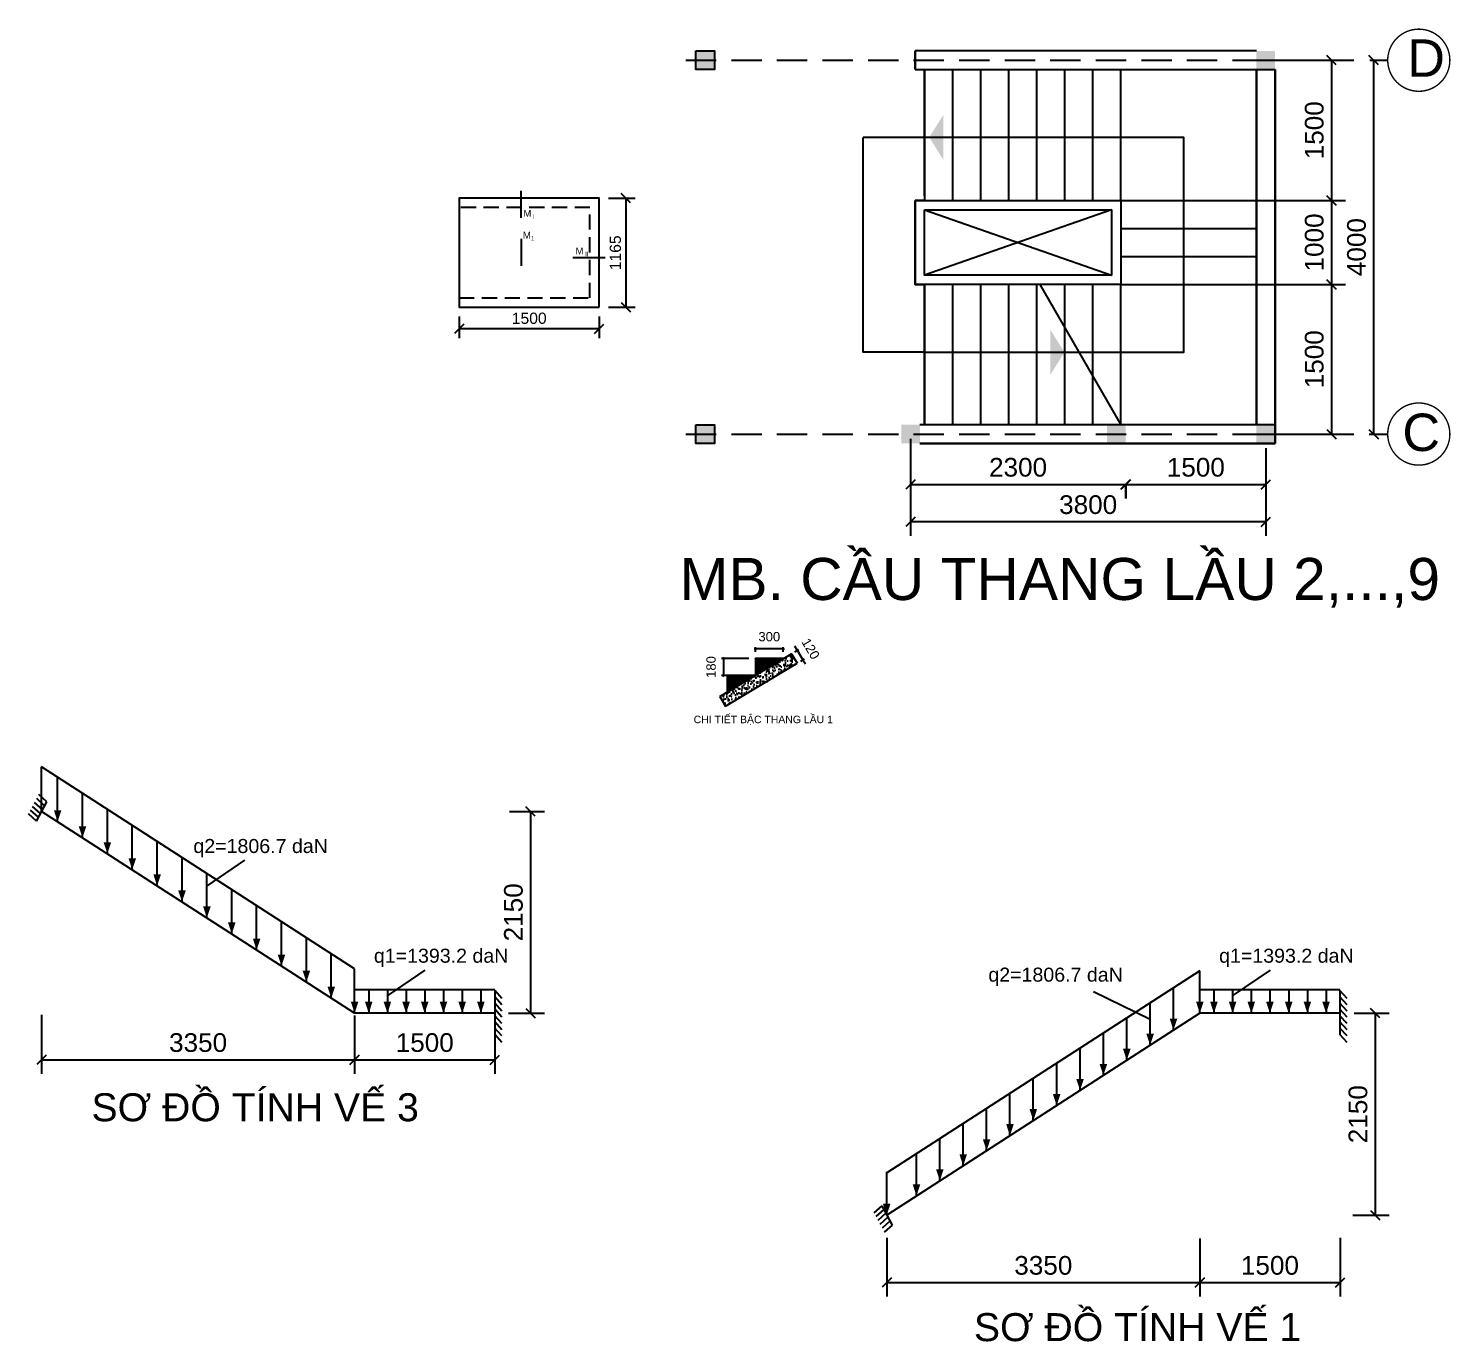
# Model space of a CAD drawing. Extents: x -49137 to 171306, y -3236 to 60448.
# Drawn here: x -49137 to -33920, y 34888 to 48939 of the extents above; entities that cross this region are included whole.
import ezdxf
from ezdxf.enums import TextEntityAlignment as Align

# ---------------------------------------------------------------- set-up
doc = ezdxf.new("R2010")
doc.units = 0
doc.header["$LTSCALE"] = 1300
doc.linetypes.add('HIDDEN', pattern=[0.375, 0.25, -0.125])
doc.layers.get('0').update_dxf_attribs({"linetype": 'CONTINUOUS'})
doc.layers.get('DEFPOINTS').update_dxf_attribs({"linetype": 'CONTINUOUS'})
for name, color, linetype in [('BAO', 3, 'CONTINUOUS'), ('COT', 1, 'CONTINUOUS'), ('RANH', 2, 'CONTINUOUS'), ('TEXT', 7, 'CONTINUOUS'), ('TIM', 6, 'CONTINUOUS')]:
    doc.layers.add(name, color=color, linetype=linetype)
doc.layers.add('TUONG', color=3, linetype='CONTINUOUS', lineweight=30)
doc.styles.add('ghichu', font='VHELVEN.TTF', dxfattribs={"height": 150})
doc.styles.add('V', font='VHELVEN.TTF')
doc.styles.add('VN', font='VHELVEN.TTF')
doc.styles.add('VNI-HELVE', font='VHELVEN.TTF')
doc.dimstyles.new('DIM100S', dxfattribs={"dimscale": 0, "dimtxt": 200, "dimasz": 100, "dimexe": 150, "dimexo": 150, "dimgap": 80, "dimtad": 1, "dimdec": 0, "dimrnd": 50, "dimzin": 0, "dimdsep": 46, "dimtxsty": 'VNI-HELVE', "dimblk1": 'OBLIQUE', "dimblk2": 'OBLIQUE', "dimsah": 1, "dimcen": 0, "dimclrd": 6, "dimclre": 6, "dimclrt": 6, "dimadec": 0, "dimazin": 0, "dimtfac": 1, "dimtdec": 0, "dimtmove": 0, "dimatfit": 3, "dimfxl": 0, "dimtolj": 1, "dimtzin": 0, "dimarcsym": 0})

# ---------------------------------------------------------------- blocks, each defined once
blk = doc.blocks.new('_OBLIQUE')
at = {"color": 0, "linetype": 'ByBlock'}
blk.add_line((-0.5, -0.5), (0.5, 0.5), dxfattribs=at)
blk = doc.blocks.new('*D346')
at = {"layer": 'DEFPOINTS', "color": 0, "linetype": 'Continuous'}
for p in [(-36287, 46199), (-36087, 44599), (-35195, 44599)]:
    blk.add_point(p, dxfattribs=at)
at = {"layer": 'TIM', "color": 6, "linetype": 'Continuous', "lineweight": -2}
for p, q in [((-36137, 46199), (-35045, 46199)), ((-35195, 46199), (-35195, 44599)), ((-35937, 44599), (-35045, 44599))]:
    blk.add_line(p, q, dxfattribs=at)
at = {"layer": 'TIM', "color": 6, "linetype": 'Continuous', "lineweight": -2, "xscale": 100, "yscale": 100, "zscale": 100}
for p, rotation in [((-35195, 46199), 90), ((-35195, 44599), 270)]:
    blk.add_blockref('_OBLIQUE', p, dxfattribs=dict(at, rotation=rotation))
at = {"layer": 'TIM', "color": 6, "linetype": 'Continuous', "insert": (-35378, 45399), "char_height": 200, "attachment_point": 5, "rotation": 90, "style": 'VNI-HELVE'}
blk.add_mtext('\\A1;1500', dxfattribs=at)
blk = doc.blocks.new('*D345')
at = {"layer": 'DEFPOINTS', "color": 0, "linetype": 'Continuous'}
for p in [(-36287, 47099), (-36287, 46199), (-35195, 46199)]:
    blk.add_point(p, dxfattribs=at)
at = {"layer": 'TIM', "color": 6, "linetype": 'Continuous', "lineweight": -2}
for p, q in [((-36137, 47099), (-35045, 47099)), ((-35195, 47099), (-35195, 46199)), ((-36137, 46199), (-35045, 46199))]:
    blk.add_line(p, q, dxfattribs=at)
at = {"layer": 'TIM', "color": 6, "linetype": 'Continuous', "lineweight": -2, "xscale": 100, "yscale": 100, "zscale": 100}
for p, rotation in [((-35195, 47099), 90), ((-35195, 46199), 270)]:
    blk.add_blockref('_OBLIQUE', p, dxfattribs=dict(at, rotation=rotation))
at = {"layer": 'TIM', "color": 6, "linetype": 'Continuous', "insert": (-35378, 46649), "char_height": 200, "attachment_point": 5, "rotation": 90, "style": 'VNI-HELVE'}
blk.add_mtext('\\A1;1000', dxfattribs=at)
blk = doc.blocks.new('*D344')
at = {"layer": 'DEFPOINTS', "color": 0, "linetype": 'Continuous'}
for p in [(-36287, 48599), (-36287, 47099), (-35195, 47099)]:
    blk.add_point(p, dxfattribs=at)
at = {"layer": 'TIM', "color": 6, "linetype": 'Continuous', "lineweight": -2}
for p, q in [((-36137, 48599), (-35045, 48599)), ((-35195, 48599), (-35195, 47099)), ((-36137, 47099), (-35045, 47099))]:
    blk.add_line(p, q, dxfattribs=at)
at = {"layer": 'TIM', "color": 6, "linetype": 'Continuous', "lineweight": -2, "xscale": 100, "yscale": 100, "zscale": 100}
for p, rotation in [((-35195, 48599), 90), ((-35195, 47099), 270)]:
    blk.add_blockref('_OBLIQUE', p, dxfattribs=dict(at, rotation=rotation))
at = {"layer": 'TIM', "color": 6, "linetype": 'Continuous', "insert": (-35378, 47849), "char_height": 200, "attachment_point": 5, "rotation": 90, "style": 'VNI-HELVE'}
blk.add_mtext('\\A1;1500', dxfattribs=at)
blk = doc.blocks.new('*D349')
at = {"layer": 'BAO', "color": 6, "linetype": 'Continuous', "lineweight": -2}
for p, q in [((-37395, 44059), (-35898, 44059)), ((-37395, 44053), (-37395, 43909)), ((-35898, 44053), (-35898, 43909))]:
    blk.add_line(p, q, dxfattribs=at)
at = {"layer": 'DEFPOINTS', "color": 0, "linetype": 'Continuous'}
for p in [(-37395, 44203), (-35898, 44203), (-35898, 44059)]:
    blk.add_point(p, dxfattribs=at)
at = {"layer": 'BAO', "color": 6, "linetype": 'Continuous', "lineweight": -2, "xscale": 100, "yscale": 100, "zscale": 100, "rotation": 180}
blk.add_blockref('_OBLIQUE', (-37395, 44059), dxfattribs=at)
at = {"layer": 'BAO', "color": 6, "linetype": 'Continuous', "lineweight": -2, "xscale": 100, "yscale": 100, "zscale": 100}
blk.add_blockref('_OBLIQUE', (-35898, 44059), dxfattribs=at)
at = {"layer": 'BAO', "color": 6, "linetype": 'Continuous', "insert": (-36646, 44242), "char_height": 200, "attachment_point": 5, "style": 'VNI-HELVE'}
blk.add_mtext('\\A1;1500', dxfattribs=at)
blk = doc.blocks.new('_ARCHTICK')
at = {"color": 0, "linetype": 'ByBlock', "const_width": 0.15}
blk.add_lwpolyline([(-0.5, -0.5), (0.5, 0.5)], dxfattribs=at)
blk = doc.blocks.new('*D348')
at = {"layer": 'BAO', "color": 6, "linetype": 'Continuous', "lineweight": -2}
for p, q in [((-39698, 44549), (-39698, 43909)), ((-39698, 44059), (-37398, 44059)), ((-37398, 44049), (-37398, 43909))]:
    blk.add_line(p, q, dxfattribs=at)
at = {"layer": 'DEFPOINTS', "color": 0, "linetype": 'Continuous'}
for p in [(-39698, 44699), (-37398, 44199), (-37398, 44059)]:
    blk.add_point(p, dxfattribs=at)
at = {"layer": 'BAO', "color": 6, "linetype": 'Continuous', "lineweight": -2, "xscale": 100, "yscale": 100, "zscale": 100, "rotation": 180}
blk.add_blockref('_OBLIQUE', (-39698, 44059), dxfattribs=at)
at = {"layer": 'BAO', "color": 6, "linetype": 'Continuous', "lineweight": -2, "xscale": 100, "yscale": 100, "zscale": 100}
blk.add_blockref('_OBLIQUE', (-37398, 44059), dxfattribs=at)
at = {"layer": 'BAO', "color": 6, "linetype": 'Continuous', "insert": (-38548, 44242), "char_height": 200, "attachment_point": 5, "style": 'VNI-HELVE'}
blk.add_mtext('\\A1;2300', dxfattribs=at)
blk = doc.blocks.new('*D343')
at = {"layer": 'BAO', "color": 6, "linetype": 'Continuous', "lineweight": -2}
for p, q in [((-35898, 44449), (-35898, 43509)), ((-39698, 44199), (-39698, 43509)), ((-35898, 43659), (-39698, 43659))]:
    blk.add_line(p, q, dxfattribs=at)
at = {"layer": 'DEFPOINTS', "color": 0, "linetype": 'Continuous'}
for p in [(-35898, 44599), (-39698, 44349), (-39698, 43659)]:
    blk.add_point(p, dxfattribs=at)
at = {"layer": 'BAO', "color": 6, "linetype": 'Continuous', "lineweight": -2, "xscale": 100, "yscale": 100, "zscale": 100, "rotation": 180}
blk.add_blockref('_OBLIQUE', (-39698, 43659), dxfattribs=at)
at = {"layer": 'BAO', "color": 6, "linetype": 'Continuous', "lineweight": -2, "xscale": 100, "yscale": 100, "zscale": 100}
blk.add_blockref('_OBLIQUE', (-35898, 43659), dxfattribs=at)
at = {"layer": 'BAO', "color": 6, "linetype": 'Continuous', "insert": (-37798, 43842), "char_height": 200, "attachment_point": 5, "style": 'VNI-HELVE'}
blk.add_mtext('\\A1;3800', dxfattribs=at)
blk = doc.blocks.new('*D347')
at = {"layer": 'BAO', "color": 6, "linetype": 'Continuous', "lineweight": -2}
for p, q in [((-34783, 48599), (-34593, 48599)), ((-34743, 48599), (-34743, 44599)), ((-34783, 44599), (-34593, 44599))]:
    blk.add_line(p, q, dxfattribs=at)
at = {"layer": 'DEFPOINTS', "color": 0, "linetype": 'Continuous'}
for p in [(-34933, 48599), (-34933, 44599), (-34743, 44599)]:
    blk.add_point(p, dxfattribs=at)
at = {"layer": 'BAO', "color": 6, "linetype": 'Continuous', "lineweight": -2, "xscale": 100, "yscale": 100, "zscale": 100}
for p, rotation in [((-34743, 48599), 90), ((-34743, 44599), 270)]:
    blk.add_blockref('_OBLIQUE', p, dxfattribs=dict(at, rotation=rotation))
at = {"layer": 'BAO', "color": 6, "linetype": 'Continuous', "insert": (-34926, 46599), "char_height": 200, "attachment_point": 5, "rotation": 90, "style": 'VNI-HELVE'}
blk.add_mtext('\\A1;4000', dxfattribs=at)
blk = doc.blocks.new('_DotSmall')
at = {"color": 0, "linetype": 'ByBlock', "const_width": 0.5}
blk.add_lwpolyline([(-0.0625, 0, 1), (0.0625, 0, 1)], format="xyb", close=True, dxfattribs=at)
blk = doc.blocks.new('*D359')
at = {"layer": 'BAO', "color": 6, "linetype": 'Continuous', "lineweight": -2}
for p, q in [((-40911, 42285), (-40937, 42328)), ((-40936, 42270), (-40894, 42295)), ((-40911, 42285), (-40850, 42182)), ((-40874, 42167), (-40833, 42193)), ((-40850, 42182), (-40824, 42139))]:
    blk.add_line(p, q, dxfattribs=at)
at = {"layer": 'DEFPOINTS', "color": 0, "linetype": 'Continuous'}
for p in [(-40996, 42234), (-40850, 42182), (-40934, 42131)]:
    blk.add_point(p, dxfattribs=at)
at = {"layer": 'BAO', "color": 6, "linetype": 'Continuous', "lineweight": -2, "xscale": 50, "yscale": 50, "zscale": 50}
for p, rotation in [((-40911, 42285), 300.9637565320724), ((-40850, 42182), 120.9637565320724)]:
    blk.add_blockref('_DotSmall', p, dxfattribs=dict(at, rotation=rotation))
at = {"layer": 'BAO', "color": 6, "linetype": 'Continuous', "insert": (-40768, 42301), "char_height": 100, "attachment_point": 5, "rotation": 300.9638, "style": 'VNI-HELVE'}
blk.add_mtext('\\A1;120', dxfattribs=at)
blk = doc.blocks.new('*D360')
at = {"layer": 'BAO', "color": 6, "linetype": 'Continuous', "lineweight": -2}
for p, q in [((-41359, 42267), (-41359, 42319)), ((-41060, 42267), (-41060, 42319)), ((-41060, 42299), (-41359, 42299))]:
    blk.add_line(p, q, dxfattribs=at)
at = {"layer": 'DEFPOINTS', "color": 0, "linetype": 'Continuous'}
for p in [(-41359, 42299), (-41359, 42197), (-41060, 42197)]:
    blk.add_point(p, dxfattribs=at)
at = {"layer": 'BAO', "color": 6, "linetype": 'Continuous', "lineweight": -2, "xscale": 50, "yscale": 50, "zscale": 50, "rotation": 180}
blk.add_blockref('_DotSmall', (-41359, 42299), dxfattribs=at)
at = {"layer": 'BAO', "color": 6, "linetype": 'Continuous', "lineweight": -2, "xscale": 50, "yscale": 50, "zscale": 50}
blk.add_blockref('_DotSmall', (-41060, 42299), dxfattribs=at)
at = {"layer": 'BAO', "color": 6, "linetype": 'Continuous', "insert": (-41210, 42430), "char_height": 100, "attachment_point": 5, "style": 'VNI-HELVE'}
blk.add_mtext('\\A1;300', dxfattribs=at)
blk = doc.blocks.new('*D361')
at = {"layer": 'BAO', "color": 6, "linetype": 'Continuous', "lineweight": -2}
for p, q in [((-41429, 42197), (-41721, 42197)), ((-41701, 42197), (-41701, 42016)), ((-41429, 42016), (-41721, 42016))]:
    blk.add_line(p, q, dxfattribs=at)
at = {"layer": 'DEFPOINTS', "color": 0, "linetype": 'Continuous'}
for p in [(-41359, 42197), (-41701, 42016), (-41359, 42016)]:
    blk.add_point(p, dxfattribs=at)
at = {"layer": 'BAO', "color": 6, "linetype": 'Continuous', "lineweight": -2, "xscale": 50, "yscale": 50, "zscale": 50}
for p, rotation in [((-41701, 42197), 90), ((-41701, 42016), 270)]:
    blk.add_blockref('_DotSmall', p, dxfattribs=dict(at, rotation=rotation))
at = {"layer": 'BAO', "color": 6, "linetype": 'Continuous', "insert": (-41833, 42106), "char_height": 100, "attachment_point": 5, "rotation": 90, "style": 'VNI-HELVE'}
blk.add_mtext('\\A1;180', dxfattribs=at)
blk = doc.blocks.new('*D362')
at = {"layer": 'BAO', "color": 6, "linetype": 'Continuous', "lineweight": -2}
for p, q in [((-39953, 35999), (-39953, 35369)), ((-36603, 35992), (-36603, 35369)), ((-39953, 35519), (-36603, 35519))]:
    blk.add_line(p, q, dxfattribs=at)
at = {"layer": 'DEFPOINTS', "color": 0, "linetype": 'Continuous'}
for p in [(-39953, 36149), (-36603, 36142), (-36603, 35519)]:
    blk.add_point(p, dxfattribs=at)
at = {"layer": 'BAO', "color": 6, "linetype": 'Continuous', "lineweight": -2, "xscale": 100, "yscale": 100, "zscale": 100, "rotation": 180}
blk.add_blockref('_OBLIQUE', (-39953, 35519), dxfattribs=at)
at = {"layer": 'BAO', "color": 6, "linetype": 'Continuous', "lineweight": -2, "xscale": 100, "yscale": 100, "zscale": 100}
blk.add_blockref('_OBLIQUE', (-36603, 35519), dxfattribs=at)
at = {"layer": 'BAO', "color": 6, "linetype": 'Continuous', "insert": (-38278, 35702), "char_height": 200, "attachment_point": 5, "style": 'VNI-HELVE'}
blk.add_mtext('\\A1;3350', dxfattribs=at)
blk = doc.blocks.new('*D363')
at = {"layer": 'BAO', "color": 6, "linetype": 'Continuous', "lineweight": -2}
for p, q in [((-36603, 35992), (-36603, 35369)), ((-35103, 35999), (-35103, 35369)), ((-36603, 35519), (-35103, 35519))]:
    blk.add_line(p, q, dxfattribs=at)
at = {"layer": 'DEFPOINTS', "color": 0, "linetype": 'Continuous'}
for p in [(-36603, 36142), (-35103, 36149), (-35103, 35519)]:
    blk.add_point(p, dxfattribs=at)
at = {"layer": 'BAO', "color": 6, "linetype": 'Continuous', "lineweight": -2, "xscale": 100, "yscale": 100, "zscale": 100, "rotation": 180}
blk.add_blockref('_OBLIQUE', (-36603, 35519), dxfattribs=at)
at = {"layer": 'BAO', "color": 6, "linetype": 'Continuous', "lineweight": -2, "xscale": 100, "yscale": 100, "zscale": 100}
blk.add_blockref('_OBLIQUE', (-35103, 35519), dxfattribs=at)
at = {"layer": 'BAO', "color": 6, "linetype": 'Continuous', "insert": (-35853, 35702), "char_height": 200, "attachment_point": 5, "style": 'VNI-HELVE'}
blk.add_mtext('\\A1;1500', dxfattribs=at)
blk = doc.blocks.new('*D364')
at = {"layer": 'BAO', "color": 6, "linetype": 'Continuous', "lineweight": -2}
for p, q in [((-34953, 38401), (-34577, 38401)), ((-34727, 38401), (-34727, 36241)), ((-34965, 36241), (-34577, 36241))]:
    blk.add_line(p, q, dxfattribs=at)
at = {"layer": 'DEFPOINTS', "color": 0, "linetype": 'Continuous'}
for p in [(-35103, 38401), (-35115, 36241), (-34727, 36241)]:
    blk.add_point(p, dxfattribs=at)
at = {"layer": 'BAO', "color": 6, "linetype": 'Continuous', "lineweight": -2, "xscale": 100, "yscale": 100, "zscale": 100}
for p, rotation in [((-34727, 38401), 90), ((-34727, 36241), 270)]:
    blk.add_blockref('_OBLIQUE', p, dxfattribs=dict(at, rotation=rotation))
at = {"layer": 'BAO', "color": 6, "linetype": 'Continuous', "insert": (-34910, 37321), "char_height": 200, "attachment_point": 5, "rotation": 90, "style": 'VNI-HELVE'}
blk.add_mtext('\\A1;2150', dxfattribs=at)
blk = doc.blocks.new('*D365')
at = {"layer": 'BAO', "color": 6, "linetype": 'Continuous', "lineweight": -2}
for p, q in [((-48997, 38383), (-48997, 37753)), ((-45647, 38376), (-45647, 37753)), ((-48997, 37903), (-45647, 37903))]:
    blk.add_line(p, q, dxfattribs=at)
at = {"layer": 'DEFPOINTS', "color": 0, "linetype": 'Continuous'}
for p in [(-48997, 38533), (-45647, 38526), (-45647, 37903)]:
    blk.add_point(p, dxfattribs=at)
at = {"layer": 'BAO', "color": 6, "linetype": 'Continuous', "lineweight": -2, "xscale": 100, "yscale": 100, "zscale": 100, "rotation": 180}
blk.add_blockref('_OBLIQUE', (-48997, 37903), dxfattribs=at)
at = {"layer": 'BAO', "color": 6, "linetype": 'Continuous', "lineweight": -2, "xscale": 100, "yscale": 100, "zscale": 100}
blk.add_blockref('_OBLIQUE', (-45647, 37903), dxfattribs=at)
at = {"layer": 'BAO', "color": 6, "linetype": 'Continuous', "insert": (-47322, 38086), "char_height": 200, "attachment_point": 5, "style": 'VNI-HELVE'}
blk.add_mtext('\\A1;3350', dxfattribs=at)
blk = doc.blocks.new('*D367')
at = {"layer": 'BAO', "color": 6, "linetype": 'Continuous', "lineweight": -2}
for p, q in [((-43990, 40561), (-43614, 40561)), ((-43764, 40561), (-43764, 38401)), ((-44002, 38401), (-43614, 38401))]:
    blk.add_line(p, q, dxfattribs=at)
at = {"layer": 'DEFPOINTS', "color": 0, "linetype": 'Continuous'}
for p in [(-44140, 40561), (-44152, 38401), (-43764, 38401)]:
    blk.add_point(p, dxfattribs=at)
at = {"layer": 'BAO', "color": 6, "linetype": 'Continuous', "lineweight": -2, "xscale": 100, "yscale": 100, "zscale": 100}
for p, rotation in [((-43764, 40561), 90), ((-43764, 38401), 270)]:
    blk.add_blockref('_OBLIQUE', p, dxfattribs=dict(at, rotation=rotation))
at = {"layer": 'BAO', "color": 6, "linetype": 'Continuous', "insert": (-43947, 39481), "char_height": 200, "attachment_point": 5, "rotation": 90, "style": 'VNI-HELVE'}
blk.add_mtext('\\A1;2150', dxfattribs=at)
blk = doc.blocks.new('*D366')
at = {"layer": 'BAO', "color": 6, "linetype": 'Continuous', "lineweight": -2}
for p, q in [((-45647, 38376), (-45647, 37753)), ((-44147, 38383), (-44147, 37753)), ((-45647, 37903), (-44147, 37903))]:
    blk.add_line(p, q, dxfattribs=at)
at = {"layer": 'DEFPOINTS', "color": 0, "linetype": 'Continuous'}
for p in [(-45647, 38526), (-44147, 38533), (-44147, 37903)]:
    blk.add_point(p, dxfattribs=at)
at = {"layer": 'BAO', "color": 6, "linetype": 'Continuous', "lineweight": -2, "xscale": 100, "yscale": 100, "zscale": 100, "rotation": 180}
blk.add_blockref('_OBLIQUE', (-45647, 37903), dxfattribs=at)
at = {"layer": 'BAO', "color": 6, "linetype": 'Continuous', "lineweight": -2, "xscale": 100, "yscale": 100, "zscale": 100}
blk.add_blockref('_OBLIQUE', (-44147, 37903), dxfattribs=at)
at = {"layer": 'BAO', "color": 6, "linetype": 'Continuous', "insert": (-44897, 38086), "char_height": 200, "attachment_point": 5, "style": 'VNI-HELVE'}
blk.add_mtext('\\A1;1500', dxfattribs=at)
blk = doc.blocks.new('*D368')
at = {"layer": 'BAO', "color": 6, "linetype": 'Continuous', "lineweight": -2}
for p, q in [((-42929, 47122), (-42645, 47122)), ((-42745, 47122), (-42745, 45955)), ((-42929, 45955), (-42645, 45955))]:
    blk.add_line(p, q, dxfattribs=at)
at = {"layer": 'DEFPOINTS', "color": 0, "linetype": 'Continuous'}
for p in [(-43029, 47122), (-43029, 45955), (-42745, 45955)]:
    blk.add_point(p, dxfattribs=at)
at = {"layer": 'BAO', "color": 6, "linetype": 'Continuous', "lineweight": -2, "xscale": 100, "yscale": 100, "zscale": 100}
for p, rotation in [((-42745, 47122), 90), ((-42745, 45955), 270)]:
    blk.add_blockref('_OBLIQUE', p, dxfattribs=dict(at, rotation=rotation))
at = {"layer": 'BAO', "color": 6, "linetype": 'Continuous', "insert": (-42857, 46538), "char_height": 120, "attachment_point": 5, "rotation": 90, "style": 'VNI-HELVE'}
blk.add_mtext('\\A1;1165', dxfattribs=at)
blk = doc.blocks.new('*D369')
at = {"layer": 'BAO', "color": 6, "linetype": 'Continuous', "lineweight": -2}
for p, q in [((-44529, 45855), (-44529, 45625)), ((-43029, 45855), (-43029, 45625)), ((-43029, 45725), (-44529, 45725))]:
    blk.add_line(p, q, dxfattribs=at)
at = {"layer": 'DEFPOINTS', "color": 0, "linetype": 'Continuous'}
for p in [(-44529, 45955), (-43029, 45955), (-44529, 45725)]:
    blk.add_point(p, dxfattribs=at)
at = {"layer": 'BAO', "color": 6, "linetype": 'Continuous', "lineweight": -2, "xscale": 100, "yscale": 100, "zscale": 100, "rotation": 180}
blk.add_blockref('_OBLIQUE', (-44529, 45725), dxfattribs=at)
at = {"layer": 'BAO', "color": 6, "linetype": 'Continuous', "lineweight": -2, "xscale": 100, "yscale": 100, "zscale": 100}
blk.add_blockref('_OBLIQUE', (-43029, 45725), dxfattribs=at)
at = {"layer": 'BAO', "color": 6, "linetype": 'Continuous', "insert": (-43779, 45837), "char_height": 120, "attachment_point": 5, "style": 'VNI-HELVE'}
blk.add_mtext('\\A1;1500', dxfattribs=at)

msp = doc.modelspace()

# ---------------------------------------------------------------- hatches: boundary and pattern name
at = {"layer": 'BAO', "linetype": 'Continuous'}
h = msp.add_hatch(dxfattribs=at)
h.set_pattern_fill('AR-CONC', color=256, scale=0.5, style=0)
h.set_pattern_definition([(50, (0, 2245.88), (91.09233, -7.96954), [9.525, -104.775]), (355, (0, 2245.88), (-17.62141, 95.52832), [7.62, -83.82]), (100.451, (7.59, 2245.21), (73.47125, 87.55834), [8.095, -89.045]), (46.1842, (0, 2271.28), (135.53952, -21.02116), [14.2875, -157.1625]), (96.6356, (11.3, 2269.52), (118.70212, 123.71278), [12.1425, -133.5675]), (351.184, (0, 2271.28), (118.7023, 123.71256), [11.43, -125.73]), (21, (12.7, 2264.93), (75.80744, -51.13276), [9.525, -104.775]), (326, (12.7, 2264.93), (30.90101, 92.09398), [7.62, -83.82]), (71.4514, (19.02, 2260.665), (106.70825, 40.96143), [8.095, -89.045]), (37.5, (0, 2245.876), (1.544302, 42.27752), [0, -82.804, 0, -85.09, 0, -84.1375]), (7.5, (0, 2245.876), (33.40983, 50.090287), [0, -48.514, 0, -80.899, 0, -32.0675]), (327.5, (-28.32, 2245.876), (67.795298, -2.864372), [0, -31.75, 0, -99.06, 0, -131.445]), (317.5, (-41.02, 2245.876), (74.06459, 12.713246), [0, -41.275, 0, -65.786, 0, -93.345])])
h.paths.add_polyline_path([(-40911.4, 42145.3), (-40973.1, 42248.2), (-41738.9, 41788.7), (-41677.1, 41685.8)])
h = msp.add_hatch(dxfattribs=at)
h.set_pattern_fill('ANSI31', color=256, scale=3, style=0)
h.set_pattern_definition([(45, (0, 2245.876), (-6.7351921, 6.7351921), [])])
h.paths.add_polyline_path([(-41359.1, 42196.5), (-41359.1, 42016.5), (-41059.1, 42196.5)])
h.paths.add_polyline_path([(-41359.1, 42016.5), (-41659.1, 42016.5), (-41659.1, 41836.5)])

# ---------------------------------------------------------------- linework, layer by layer
at = {"layer": 'BAO', "color": 3, "linetype": 'Continuous'}
for p, q in [((-35997.7, 48698.6), (-39647.6, 48698.6)), ((-35997.6, 48698.6), (-39647.6, 48698.6)), ((-39647.6, 48698.6), (-39647.6, 48498.6)), ((-39647.6, 48498.6), (-39647.6, 48698.6)), ((-39647.6, 48498.6), (-35797.4, 48498.6)), ((-39647.6, 48498.6), (-39647.6, 48498.6)), ((-39547.6, 47148.6), (-39547.6, 48498.6)), ((-39547.6, 48498.6), (-39547.6, 47098.6)), ((-39247.6, 47098.6), (-39247.6, 48498.6)), ((-38947.6, 47098.6), (-38947.6, 48498.6)), ((-38647.6, 47098.6), (-38647.6, 48498.6)), ((-38347.6, 47098.6), (-38347.6, 48498.6)), ((-38047.6, 47098.6), (-38047.6, 48498.6)), ((-37747.6, 47098.6), (-37747.6, 48498.6)), ((-37447.6, 47098.6), (-37447.6, 48498.6)), ((-39647.6, 47098.6), (-39647.6, 46198.6)), ((-39547.6, 47098.6), (-39647.6, 47098.6)), ((-37447.6, 47098.6), (-35997.6, 47098.6)), ((-37547.6, 46998.6), (-39547.6, 46298.6)), ((-39547.6, 46998.6), (-37547.6, 46298.6)), ((-37447.6, 46798.6), (-35997.6, 46798.6)), ((-37447.6, 46498.6), (-35997.6, 46498.6)), ((-39647.6, 46198.6), (-39547.6, 46198.6)), ((-39547.6, 44698.6), (-39547.6, 46198.6)), ((-39547.6, 46198.6), (-39547.6, 44698.6)), ((-39247.6, 44698.6), (-39247.6, 46198.6)), ((-38947.6, 44698.6), (-38947.6, 46198.6)), ((-38647.6, 44698.6), (-38647.6, 46198.6)), ((-38347.6, 44698.6), (-38347.6, 46198.6)), ((-38316.5, 46198.6), (-37447.6, 44698.6)), ((-38316.5, 46198.6), (-37447.6, 44698.6)), ((-38047.6, 44698.6), (-38047.6, 46198.6)), ((-37747.6, 44698.6), (-37747.6, 46198.6)), ((-37447.6, 44698.6), (-37447.6, 46198.6)), ((-37447.6, 46198.6), (-35997.6, 46198.6)), ((-35797.7, 44698.6), (-39597.7, 44698.6))]:
    msp.add_line(p, q, dxfattribs=at)
at = {"layer": 'BAO', "linetype": 'Continuous'}
for p, q in [((-43863.5, 46914), (-43863.5, 47200.2)), ((-43862.1, 46399.7), (-43862.1, 46685.9)), ((-43313.4, 46489.3), (-42967.9, 46489.3)), ((-41738.9, 41788.7), (-40973.1, 42248.2)), ((-40973.1, 42248.2), (-40911.4, 42145.3)), ((-41677.1, 41685.8), (-40911.4, 42145.3)), ((-41738.9, 41788.7), (-41677.1, 41685.8)), ((-45647.2, 38876.8), (-48997.2, 41036.8)), ((-48997.2, 40560.9), (-48997.2, 41036.8)), ((-48824.9, 40449.8), (-48824.9, 40925.7)), ((-48986.3, 40581.1), (-49071, 40657.2)), ((-49052.7, 40457.5), (-48941.6, 40664.3)), ((-48964.6, 40621.5), (-49049.3, 40697.6)), ((-48941.6, 40664.3), (-49026.3, 40740.4)), ((-48558.8, 40278.2), (-48558.8, 40754.1)), ((-49052.7, 40457.5), (-49137.4, 40533.6)), ((-49031, 40497.9), (-49115.7, 40574)), ((-49009.3, 40538.3), (-49094, 40614.4)), ((-45647.2, 38400.9), (-48997.2, 40560.9)), ((-48292.6, 40106.6), (-48292.6, 40582.5)), ((-48026.5, 39935), (-48026.5, 40410.9)), ((-47760.3, 39763.4), (-47760.3, 40239.3)), ((-47494.1, 39591.7), (-47494.1, 40067.7)), ((-47228, 39761.4), (-46823.5, 40037.3)), ((-47228, 39420.1), (-47228, 39896.1)), ((-46961.8, 39248.5), (-46961.8, 39724.5)), ((-46695.7, 39076.9), (-46695.7, 39552.8)), ((-46429.5, 38905.3), (-46429.5, 39381.2)), ((-46163.4, 38733.7), (-46163.4, 39209.6)), ((-45897.2, 38562.1), (-45897.2, 39038)), ((-45647.2, 38400.9), (-45647.2, 38876.8)), ((-45296.2, 38587.6), (-44891.7, 38863.5)), ((-36603.3, 38855), (-39953.3, 36695)), ((-36603.3, 38400.9), (-36603.3, 38855)), ((-36252.3, 38587.6), (-35847.8, 38863.5)), ((-36885, 38219.2), (-36885, 38673.3)), ((-44147.2, 38650.9), (-45647.2, 38650.9)), ((-45496.2, 38650.9), (-45496.2, 38400.9)), ((-45296.2, 38650.9), (-45296.2, 38400.9)), ((-45096.2, 38650.9), (-45096.2, 38400.9)), ((-44896.2, 38650.9), (-44896.2, 38400.9)), ((-44696.2, 38650.9), (-44696.2, 38400.9)), ((-44496.2, 38650.9), (-44496.2, 38400.9)), ((-44296.2, 38650.9), (-44296.2, 38400.9)), ((-44147.2, 38642.9), (-44147.2, 38173.9)), ((-44071.1, 38558.3), (-44147.2, 38642.9)), ((-44071.1, 38491.3), (-44147.2, 38576)), ((-44071.1, 38424.3), (-44147.2, 38509)), ((-37135, 38335.1), (-37740.8, 38630.1)), ((-37135, 38058), (-37135, 38512.1)), ((-35103.3, 38650.9), (-36603.3, 38650.9)), ((-36452.3, 38650.9), (-36452.3, 38400.9)), ((-36252.3, 38650.9), (-36252.3, 38400.9)), ((-36052.3, 38650.9), (-36052.3, 38400.9)), ((-35852.3, 38650.9), (-35852.3, 38400.9)), ((-35652.3, 38650.9), (-35652.3, 38400.9)), ((-35452.3, 38650.9), (-35452.3, 38400.9)), ((-35252.3, 38650.9), (-35252.3, 38400.9)), ((-35103.3, 38642.9), (-35103.3, 38173.9)), ((-35027.2, 38558.3), (-35103.3, 38642.9)), ((-35027.2, 38491.3), (-35103.3, 38576)), ((-35027.2, 38424.3), (-35103.3, 38509)), ((-44147.2, 38400.9), (-45647.2, 38400.9)), ((-44071.1, 38359.1), (-44147.2, 38443.8)), ((-44071.1, 38290.2), (-44147.2, 38374.9)), ((-36603.3, 38400.9), (-39953.3, 36240.9)), ((-37385, 37896.8), (-37385, 38350.9)), ((-35103.3, 38400.9), (-36603.3, 38400.9)), ((-35027.2, 38359.1), (-35103.3, 38443.8)), ((-35027.2, 38290.2), (-35103.3, 38374.9)), ((-44071.1, 38223.3), (-44147.2, 38307.9)), ((-44071.1, 38158.1), (-44147.2, 38242.7)), ((-35027.2, 38223.3), (-35103.3, 38307.9)), ((-35027.2, 38158.1), (-35103.3, 38242.7)), ((-44071.1, 38089.2), (-44147.2, 38173.9)), ((-37635, 37735.6), (-37635, 38189.7)), ((-35027.2, 38089.2), (-35103.3, 38173.9)), ((-37885, 37574.4), (-37885, 38028.5)), ((-38135, 37413.2), (-38135, 37867.3)), ((-38385, 37252), (-38385, 37706.1)), ((-38635, 37090.9), (-38635, 37544.9)), ((-38885, 36929.7), (-38885, 37383.7)), ((-39135, 36768.5), (-39135, 37222.5)), ((-39385, 36607.3), (-39385, 37061.4)), ((-39635, 36446.1), (-39635, 36900.2)), ((-39953.3, 36240.9), (-39953.3, 36703)), ((-40007.3, 36341.4), (-40092, 36265.3)), ((-39985.6, 36301), (-40070.3, 36224.9)), ((-39963.9, 36260.6), (-40048.6, 36184.5)), ((-39940.9, 36217.9), (-40025.6, 36141.8)), ((-40007.3, 36341.4), (-39896.2, 36134.7)), ((-39919.2, 36177.5), (-40003.9, 36101.4)), ((-39896.2, 36134.7), (-39980.9, 36058.6))]:
    msp.add_line(p, q, dxfattribs=at)
at = {"layer": 'BAO', "color": 3, "linetype": 'Continuous', "const_width": 15}
for points in [[(-34592.7, 48598.8, 1), (-33927.7, 48598.8, 1)], [(-34592.7, 44598.6, 1), (-33927.7, 44598.6, 1)]]:
    msp.add_lwpolyline(points, format="xyb", close=True, dxfattribs=at)
at = {"layer": 'BAO', "color": 3, "linetype": 'Continuous'}
for points in [[(-39547.6, 45473.6), (-40204.2, 45473.6), (-40204.2, 47773.6)], [(-39547.6, 47773.6), (-40204.2, 47773.6)], [(-39547.6, 45473.6), (-36772.6, 45473.6), (-36772.6, 47773.6), (-39547.6, 47773.6)]]:
    msp.add_lwpolyline(points, dxfattribs=at)
at = {"layer": 'BAO', "linetype": 'Continuous'}
msp.add_lwpolyline([(-43029, 45955.2), (-43029, 47121.7), (-44529, 47121.7), (-44529, 45955.2)], close=True, dxfattribs=at)
at = {"layer": 'BAO', "color": 3, "linetype": 'Continuous'}
for points in [[(-39647.6, 47098.6), (-37447.6, 47098.6), (-37447.6, 46198.6), (-39647.6, 46198.6)], [(-39547.6, 46998.6), (-37547.6, 46998.6), (-37547.6, 46298.6), (-39547.6, 46298.6)]]:
    msp.add_lwpolyline(points, close=True, dxfattribs=at)
at = {"layer": 'BAO', "linetype": 'Continuous'}
for points in [[(-41059.1, 42196.5), (-41359.1, 42196.5), (-41359.1, 42016.5)], [(-41359.1, 42016.5), (-41659.1, 42016.5), (-41659.1, 41836.5)]]:
    msp.add_lwpolyline(points, dxfattribs=at)
at = {"layer": 'BAO', "color": 3, "linetype": 'Continuous'}
for points in [[(-39347.7, 47773.6), (-39497.7, 47773.6), (-39347.7, 48015.3)], [(-39347.7, 47773.6), (-39497.7, 47773.6), (-39347.7, 47531.9)], [(-38202.5, 45473.6), (-38052.5, 45473.6), (-38202.5, 45715.3)], [(-38202.5, 45473.6), (-38052.5, 45473.6), (-38202.5, 45231.9)]]:
    msp.add_solid(points, dxfattribs=at)
at = {"layer": 'BAO', "linetype": 'Continuous'}
for points in [[(-43857.9, 47174.9), (-43863.9, 47198.6), (-43869.8, 47174.9), (-43863.9, 47198.6)], [(-43857.9, 46939.4), (-43863.9, 46915.6), (-43869.8, 46939.4), (-43863.9, 46915.6)], [(-43856.6, 46660.6), (-43862.5, 46684.3), (-43868.5, 46660.6), (-43862.5, 46684.3)], [(-43856.6, 46425.1), (-43862.5, 46401.3), (-43868.5, 46425.1), (-43862.5, 46401.3)], [(-43288.1, 46483.8), (-43311.8, 46489.7), (-43288.1, 46495.7), (-43311.8, 46489.7)], [(-42993.3, 46483.8), (-42969.5, 46489.7), (-42993.3, 46495.7), (-42969.5, 46489.7)], [(-48784.5, 40573.7), (-48865.4, 40573.7), (-48824.9, 40449.8)], [(-48518.3, 40402.1), (-48599.2, 40402.1), (-48558.8, 40278.2)], [(-48252.2, 40230.4), (-48333.1, 40230.4), (-48292.6, 40106.6)], [(-47986, 40058.8), (-48066.9, 40058.8), (-48026.5, 39935)], [(-47719.9, 39887.2), (-47800.7, 39887.2), (-47760.3, 39763.4)], [(-47453.7, 39715.6), (-47534.6, 39715.6), (-47494.1, 39591.7)], [(-47187.6, 39544), (-47268.4, 39544), (-47228, 39420.1)], [(-46921.4, 39372.4), (-47002.3, 39372.4), (-46961.8, 39248.5)], [(-46655.2, 39200.8), (-46736.1, 39200.8), (-46695.7, 39076.9)], [(-46389.1, 39029.2), (-46469.9, 39029.2), (-46429.5, 38905.3)], [(-46122.9, 38857.5), (-46203.8, 38857.5), (-46163.4, 38733.7)], [(-45856.8, 38685.9), (-45937.6, 38685.9), (-45897.2, 38562.1)], [(-45606.8, 38524.7), (-45687.6, 38524.7), (-45647.2, 38400.9)], [(-45455.8, 38524.7), (-45536.7, 38524.7), (-45496.2, 38400.9)], [(-45255.8, 38524.7), (-45336.7, 38524.7), (-45296.2, 38400.9)], [(-45055.8, 38524.7), (-45136.7, 38524.7), (-45096.2, 38400.9)], [(-44856.8, 38524.7), (-44937.6, 38524.7), (-44897.2, 38400.9)], [(-44655.8, 38524.7), (-44736.7, 38524.7), (-44696.2, 38400.9)], [(-44455.8, 38524.7), (-44536.7, 38524.7), (-44496.2, 38400.9)], [(-44255.8, 38524.7), (-44336.7, 38524.7), (-44296.2, 38400.9)], [(-36562.8, 38524.7), (-36643.7, 38524.7), (-36603.3, 38400.9)], [(-36411.9, 38524.7), (-36492.7, 38524.7), (-36452.3, 38400.9)], [(-36211.9, 38524.7), (-36292.7, 38524.7), (-36252.3, 38400.9)], [(-36011.9, 38524.7), (-36092.7, 38524.7), (-36052.3, 38400.9)], [(-35812.8, 38524.7), (-35893.7, 38524.7), (-35853.3, 38400.9)], [(-35611.9, 38524.7), (-35692.7, 38524.7), (-35652.3, 38400.9)], [(-35411.9, 38524.7), (-35492.7, 38524.7), (-35452.3, 38400.9)], [(-35211.9, 38524.7), (-35292.7, 38524.7), (-35252.3, 38400.9)], [(-36844.6, 38343.1), (-36925.4, 38343.1), (-36885, 38219.2)], [(-37094.6, 38181.9), (-37175.4, 38181.9), (-37135, 38058)], [(-37344.6, 38020.7), (-37425.4, 38020.7), (-37385, 37896.8)], [(-37594.6, 37859.5), (-37675.4, 37859.5), (-37635, 37735.6)], [(-37844.6, 37698.3), (-37925.4, 37698.3), (-37885, 37574.4)], [(-38094.6, 37537.1), (-38175.4, 37537.1), (-38135, 37413.2)], [(-38344.6, 37375.9), (-38425.4, 37375.9), (-38385, 37252)], [(-38594.6, 37214.7), (-38675.4, 37214.7), (-38635, 37090.9)], [(-38844.6, 37053.5), (-38925.4, 37053.5), (-38885, 36929.7)], [(-39094.6, 36892.3), (-39175.4, 36892.3), (-39135, 36768.5)], [(-39344.6, 36731.1), (-39425.4, 36731.1), (-39385, 36607.3)], [(-39594.6, 36569.9), (-39675.4, 36569.9), (-39635, 36446.1)], [(-39912.8, 36364.7), (-39993.7, 36364.7), (-39953.3, 36240.9)]]:
    msp.add_trace(points, dxfattribs=at)
at = {"layer": 'COT', "linetype": 'Continuous'}
for points in [[(-41997.7, 48698.6), (-41797.7, 48698.6), (-41797.7, 48499.3), (-41997.7, 48499.3)], [(-41997.7, 44698.6), (-41797.7, 44698.6), (-41797.7, 44499.3), (-41997.7, 44499.3)]]:
    msp.add_lwpolyline(points, close=True, dxfattribs=at)
for points in [[(-41997.7, 48499.3), (-41797.7, 48499.3), (-41997.7, 48698.6), (-41797.7, 48698.6)], [(-41997.7, 44499.3), (-41797.7, 44499.3), (-41997.7, 44698.6), (-41797.7, 44698.6)]]:
    msp.add_solid(points, dxfattribs=at)
at = {"layer": 'COT', "color": 1, "linetype": 'Continuous'}
for points in [[(-35997.5, 48498.6), (-35797.5, 48498.6), (-35997.5, 48698.6), (-35797.5, 48698.6)], [(-39797.7, 44698.6), (-39797.7, 44498.6), (-39597.6, 44698.6), (-39597.6, 44498.6)], [(-37597.8, 44698.6), (-37597.8, 44498.6), (-37397.7, 44698.6), (-37397.7, 44498.6)], [(-35997.5, 44498.6), (-35797.5, 44498.6), (-35997.5, 44698.6), (-35797.5, 44698.6)]]:
    msp.add_solid(points, dxfattribs=at)
at = {"layer": 'RANH', "color": 2, "linetype": 'HIDDEN'}
for p, q in [((-42103.7, 48598.9), (-34933.1, 48598.8)), ((-42103.7, 44598.6), (-34742.7, 44598.6))]:
    msp.add_line(p, q, dxfattribs=at)
at = {"layer": 'RANH', "color": 2, "linetype": 'HIDDEN', "ltscale": 0.5}
msp.add_lwpolyline([(-44529, 46055.2), (-43129, 46055.2), (-43129, 47021.7), (-44529, 47021.7)], dxfattribs=at)
at = {"layer": 'TUONG', "color": 3}
for p, q in [((-35997.5, 48498.6), (-35997.7, 44698.6)), ((-35797.6, 44698.6), (-35797.5, 48498.6)), ((-35797.7, 44698.6), (-35797.7, 45398.6)), ((-35797.7, 44698.6), (-35797.7, 45398.6)), ((-35797.6, 44698.6), (-35797.6, 45498.6)), ((-39597.7, 44498.6), (-37447.9, 44498.6)), ((-39597.7, 44498.6), (-37647.7, 44498.6)), ((-37447.9, 44498.6), (-35797.7, 44498.6))]:
    msp.add_line(p, q, dxfattribs=at)
at = {"layer": 'TUONG', "color": 3, "linetype": 'ByBlock'}
msp.add_line((-35797.7, 44698.6), (-35797.7, 44498.6), dxfattribs=at)
msp.add_line((-35797.7, 44698.6), (-35797.7, 44498.6), dxfattribs=at)

# ---------------------------------------------------------------- texts
at = {"layer": 'TEXT', "color": 7, "style": 'ghichu'}
for s, height, p in [('M', 73.5, (-43798.3, 46923)), ('I', 47, (-43736.4, 46904.5)), ('M', 73.5, (-43803.8, 46689.1)), ('1', 47, (-43741.9, 46670.6)), ('M', 73.5, (-43240.6, 46520.6)), ('II', 47.04, (-43162.1, 46502.1)), ('q2=1806.7 daN', 150, (-46653, 40115.6)), ('q1=1393.2 daN', 150, (-44721.3, 38941.8)), ('q1=1393.2 daN', 150, (-35677.3, 38941.8)), ('q2=1806.7 daN', 150, (-38146.6, 38739)), ('SÔ ÑOÀ TÍNH VEÁ 3', 300, (-46711.4, 37245)), ('SÔ ÑOÀ TÍNH VEÁ 1', 300, (-37269.1, 34892.3))]:
    msp.add_text(s, height=height, dxfattribs=at).set_placement(p, align=Align.CENTER)
at = {"layer": 'TEXT', "color": 7, "style": 'VN'}
for s, height, p in [('MB. CAÀU THANG LAÀU 2,...,9', 450, (-42171.1, 42822.9)), ('CHI TIEÁT BAÄC THANG LAÀU 1', 80, (-42019.6, 41505))]:
    msp.add_text(s, height=height, dxfattribs=at).set_placement(p)
at = {"layer": 'TEXT', "color": 7, "linetype": 'Continuous', "char_height": 400, "width": 504.229, "attachment_point": 1, "style": 'V'}
for s, insert in [('D', (-34383.9, 48822.1)), ('C', (-34435.9, 44817.2))]:
    msp.add_mtext(s, dxfattribs=dict(at, insert=insert))

# ---------------------------------------------------------------- dimensions: what is measured, and where the dimension line sits
at = {"layer": 'BAO', "linetype": 'Continuous'}
for base, p1, p2, picture, middle in [((-34742.7, 44598.6), (-34933.1, 48598.8), (-34933.1, 44598.6), '*D347', (-34925.5, 46598.7)), ((-43764.3, 38400.9), (-44140.4, 40560.9), (-44152.1, 38400.9), '*D367', (-43947.1, 39480.9)), ((-34727.1, 36240.9), (-35103.3, 38400.9), (-35114.9, 36240.9), '*D364', (-34909.9, 37320.9))]:
    dim = msp.add_linear_dim(base=base, p1=p1, p2=p2, angle=90, dimstyle='DIM100S', override={"dimscale": 1, "dimblk": 'ARCHTICK'}, dxfattribs=at)
    dim.commit()
    dim.dimension.update_dxf_attribs({"geometry": picture, "text_midpoint": middle})
dim = msp.add_linear_dim(base=(-42745.2, 45955.2), p1=(-43029, 47121.7), p2=(-43029, 45955.2), angle=90, text='1165', dimstyle='DIM100S', override={"dimscale": 1, "dimtxt": 120, "dimexe": 100, "dimexo": 100, "dimgap": 50, "dimblk": 'ARCHTICK'}, dxfattribs=at)
dim.commit()
dim.dimension.update_dxf_attribs({"geometry": '*D368', "text_midpoint": (-42856.9, 46538.4)})
for base, p1, p2, override, picture, middle in [((-44529, 45725.1), (-43029, 45955.2), (-44529, 45955.2), {"dimscale": 1, "dimtxt": 120, "dimasz": 100, "dimexe": 100, "dimexo": 100, "dimgap": 50, "dimblk": 'ARCHTICK', "dimsd1": 0, "dimlwd": 65534}, '*D369', (-43779, 45836.8)), ((-37397.7, 44059.5), (-39697.6, 44698.6), (-37397.7, 44198.6), {"dimscale": 1, "dimblk": 'ARCHTICK'}, '*D348', (-38547.7, 44242.3)), ((-39697.6, 43659.5), (-35897.7, 44598.6), (-39697.6, 44348.6), {"dimscale": 1, "dimblk": 'ARCHTICK'}, '*D343', (-37797.7, 43842.3)), ((-35897.7, 44059.5), (-37394.8, 44203.2), (-35897.7, 44203.2), {"dimscale": 1, "dimblk": 'ARCHTICK'}, '*D349', (-36646.3, 44242.3)), ((-45647.2, 37903.2), (-48997.2, 38532.8), (-45647.2, 38526.3), {"dimscale": 1, "dimblk": 'ARCHTICK'}, '*D365', (-47322.2, 38086)), ((-44147.2, 37903.2), (-45647.2, 38526.3), (-44147.2, 38532.8), {"dimscale": 1, "dimblk": 'ARCHTICK', "dimtmove": 1}, '*D366', (-44897.2, 38086)), ((-36603.3, 35519.1), (-39953.3, 36148.7), (-36603.3, 36142.3), {"dimscale": 1, "dimblk": 'ARCHTICK'}, '*D362', (-38278.3, 35701.9)), ((-35103.3, 35519.1), (-36603.3, 36142.3), (-35103.3, 36148.7), {"dimscale": 1, "dimblk": 'ARCHTICK', "dimtmove": 1}, '*D363', (-35853.3, 35701.9))]:
    dim = msp.add_linear_dim(base=base, p1=p1, p2=p2, dimstyle='DIM100S', override=override, dxfattribs=at)
    dim.commit()
    dim.dimension.update_dxf_attribs({"geometry": picture, "text_midpoint": middle})
dim = msp.add_linear_dim(base=(-41359.1, 42298.9), p1=(-41060.2, 42196.5), p2=(-41359.1, 42196.5), dimstyle='DIM100S', override={"dimscale": 1, "dimtxt": 100, "dimasz": 50, "dimexe": 20, "dimexo": 70, "dimblk1": 'DotSmall', "dimblk2": 'DotSmall'}, dxfattribs=at)
dim.commit()
dim.dimension.update_dxf_attribs({"geometry": '*D360', "text_midpoint": (-41209.7, 42298.9), "dimtype": 160})
for base, p1, p2, angle, text, picture, middle, dimtype in [((-40849.7, 42182.3), (-40996.2, 42234.3), (-40934.4, 42131.4), 300.96376, '120', '*D359', (-40880.6, 42233.7), 161), ((-41701.3, 42016.5), (-41359.1, 42196.5), (-41359.3, 42016.5), 90, '180', '*D361', (-41701.3, 42106.5), 160)]:
    dim = msp.add_linear_dim(base=base, p1=p1, p2=p2, angle=angle, text=text, dimstyle='DIM100S', override={"dimscale": 1, "dimtxt": 100, "dimasz": 50, "dimexe": 20, "dimexo": 70, "dimblk1": 'DotSmall', "dimblk2": 'DotSmall'}, dxfattribs=at)
    dim.commit()
    dim.dimension.update_dxf_attribs({"geometry": picture, "text_midpoint": middle, "dimtype": dimtype})
at = {"layer": 'TIM', "color": 6, "linetype": 'Continuous'}
dim = msp.add_linear_dim(base=(-35195.3, 47098.6), p1=(-36287, 48598.6), p2=(-36287, 47098.6), angle=90, dimstyle='DIM100S', override={"dimscale": 1}, dxfattribs=at)
dim.commit()
dim.dimension.update_dxf_attribs({"geometry": '*D344', "text_midpoint": (-35378.1, 47848.6)})
for base, p1, p2, text, picture, middle in [((-35195.3, 46198.6), (-36287, 47098.6), (-36287, 46198.6), '1000', '*D345', (-35378.1, 46648.6)), ((-35195.3, 44598.6), (-36287, 46198.6), (-36086.8, 44598.6), '1500', '*D346', (-35378.1, 45398.6))]:
    dim = msp.add_linear_dim(base=base, p1=p1, p2=p2, angle=90, text=text, dimstyle='DIM100S', override={"dimscale": 1}, dxfattribs=at)
    dim.commit()
    dim.dimension.update_dxf_attribs({"geometry": picture, "text_midpoint": middle})

doc.saveas('drawing.dxf')
